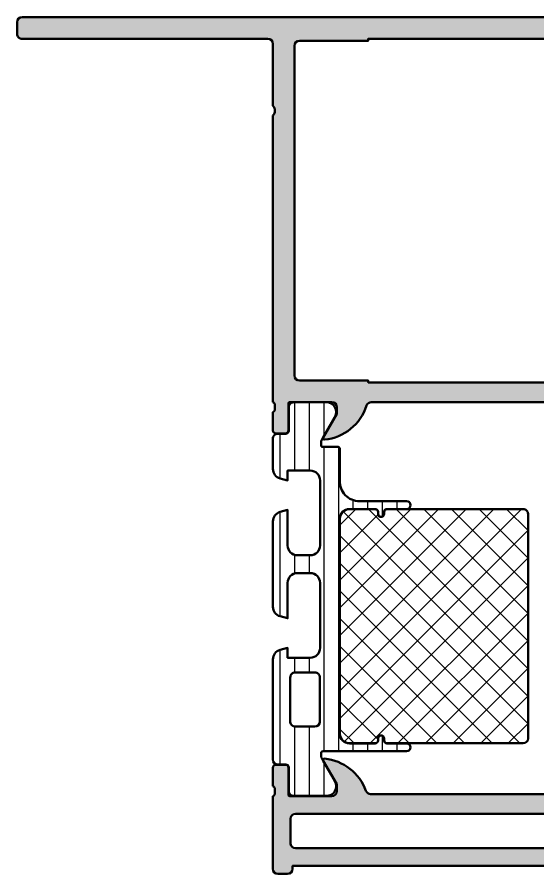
# Model space of a CAD drawing. Extents: x 0 to 100, y 3 to 90.
# Drawn here: x 0 to 52.9, y 3 to 90 of the extents above; entities that cross this region are included whole.
import ezdxf

# ---------------------------------------------------------------- set-up
doc = ezdxf.new("R2010")
doc.units = 0
for name, color, linetype, lineweight in [('0S-Alu contour', 7, 'Continuous', 50), ('0S-Alu hatch', 252, 'Continuous', 25), ('0S-Plastic contour', 254, 'Continuous', 50), ('0S-Plastic hatch', 253, 'Continuous', 25), ('0S-PT contour', 91, 'Continuous', 50), ('0S-PT hatch', 103, 'Continuous', 25)]:
    doc.layers.add(name, color=color, linetype=linetype, lineweight=lineweight)

# ---------------------------------------------------------------- blocks, each defined once
blk = doc.blocks.new('438270__75062CD7_9C49_48A0_A2E4_93EC77CCBF65_')
at = {"layer": '0S-Alu hatch'}
h = blk.add_hatch(color=256, dxfattribs=at)
edge = h.paths.add_edge_path()
edge.add_line((26.00000000000001, 10.90000000000004), (26, 3.499999999999997))
edge.add_arc((26.49999999999999, 3.499999999999997), 0.4999999999999858, 180, 269.9999999999984)
edge.add_line((26.49999999999997, 3.000000000000011), (27.5, 3.000000000000011))
edge.add_arc((27.5, 3.500000000000011), 0.5, 270, 360)
edge.add_line((28, 3.500000000000011), (28.00000000000002, 3.800000000000008))
edge.add_line((28.00000000000002, 3.800000000000008), (92.79999999999998, 3.800000000000008))
edge.add_line((92.79999999999998, 3.800000000000008), (92.79999999999998, 3.499999999999997))
edge.add_arc((93.3, 3.499999999999997), 0.5, 180, 270)
edge.add_line((93.3, 2.999999999999997), (97.3, 2.999999999999997))
edge.add_arc((97.3, 3.499999999999997), 0.5, 270, 360)
edge.add_line((97.80000000000001, 3.499999999999997), (97.80000000000001, 8.50000000000001))
edge.add_ellipse((98.3, 8.50000000000001), major_axis=(-0.5, 0), ratio=1, start_angle=270, end_angle=360, ccw=False)
edge.add_line((98.3, 9.00000000000001), (99.29999999999998, 9.00000000000001))
edge.add_arc((99.29999999999998, 9.499999999999996), 0.4999999999999858, 270, 360)
edge.add_line((99.79999999999998, 9.499999999999996), (99.8, 10.89999999999997))
edge.add_ellipse((99.87883644654303, 11.16752059199309), major_axis=(-0.2788950563274324, 0), ratio=1, start_angle=-1.1645893740997053, end_angle=73.58012358050922, ccw=False)
edge.add_line((99.599999, 11.17318899999148), (99.599999, 11.62678299999147))
edge.add_ellipse((99.87886709564316, 11.63244365946853), major_axis=(-0.2789255417371576, 0), ratio=1, start_angle=-73.57540544464399, end_angle=1.1628700728862214, ccw=False)
edge.add_line((99.79999999999998, 11.89998699999148), (99.79999999999998, 13.77999799999997))
edge.add_arc((99.49999999999999, 13.77999799999997), 0.2999999999999971, 0, 90)
edge.add_line((99.49999999999999, 14.07999799999997), (98.5200256809572, 14.07999799999998))
edge.add_arc((98.5200256809572, 13.77999799999999), 0.2999999999999971, 90, 180)
edge.add_line((98.2200256809572, 13.77999799999999), (98.22002568095719, 11.01999999999998))
edge.add_ellipse((98.1000256809572, 11.01999999999998), major_axis=(-0.1199999999999903, 0), ratio=1, start_angle=90, end_angle=180, ccw=False)
edge.add_line((98.1000256809572, 10.89999999999998), (93.8, 10.9))
edge.add_ellipse((93.8, 11.4), major_axis=(-0.5, 0), ratio=1, start_angle=0, end_angle=90, ccw=False)
edge.add_line((93.3, 11.4), (93.29999999999998, 12.09999999999999))
edge.add_line((93.29999999999998, 12.09999999999999), (94.68149545762235, 14.49282032302757))
edge.add_arc((94.56188021535169, 14.56188021535172), 0.1381197846482912, 329.9999999999988, 455.6225775507896)
edge.add_arc((95.03822324117377, 9.723391138152232), 4.999999999999961, 95.62257755079332, 160.0499003679414)
edge.add_ellipse((89.8682774794047, 11.60000000000003), major_axis=(-0.5000000000000325, 0), ratio=1, start_angle=90, end_angle=160.049900367941, ccw=False)
edge.add_line((89.8682774794047, 11.1), (35.93172252059524, 11.1))
edge.add_ellipse((35.93172252059524, 11.60000000000029), major_axis=(-0.5000000000002843, 0), ratio=1, start_angle=19.950099632058823, end_angle=90, ccw=False)
edge.add_arc((30.76177675882619, 9.723391138152518), 4.999999999999651, 19.95009963205844, 84.37742244920594)
edge.add_arc((31.23811978464829, 14.5618802153517), 0.1381197846482742, 84.3774224492021, 210.0000000000042)
edge.add_line((31.11850454237766, 14.49282032302756), (32.50000000000006, 12.09999999999995))
edge.add_line((32.50000000000006, 12.09999999999995), (32.5, 11.39999999999997))
edge.add_ellipse((32, 11.4), major_axis=(-0.5, 0), ratio=1, start_angle=90, end_angle=180, ccw=False)
edge.add_line((32, 10.9), (27.69997431904279, 10.89999999999997))
edge.add_ellipse((27.69997431904278, 11.02), major_axis=(-0.120000000000033, 0), ratio=1, start_angle=0, end_angle=90.00000000000682, ccw=False)
edge.add_line((27.57997431904275, 11.02), (27.57997431904276, 13.77999799999997))
edge.add_arc((27.27997431904278, 13.779998), 0.2999999999999829, 0, 90)
edge.add_line((27.27997431904278, 14.07999799999998), (26.3, 14.079998))
edge.add_arc((26.3, 13.77999799999996), 0.3000000000000398, 90, 180)
edge.add_line((25.99999999999996, 13.77999799999996), (25.99999999999999, 11.89998699999146))
edge.add_ellipse((25.92113290435682, 11.63244365946854), major_axis=(-0.2789255417371286, 0), ratio=1, start_angle=178.8371299271076, end_angle=253.5754054446453, ccw=False)
edge.add_line((26.20000099999997, 11.62678299999146), (26.20000099999997, 11.17318899999135))
edge.add_ellipse((25.92116355345701, 11.16752059199309), major_axis=(-0.2788950563273502, 0), ratio=1, start_angle=106.4198764194893, end_angle=181.1645893740741, ccw=False)
edge = h.paths.add_edge_path()
edge.add_line((95.49999999999999, 5.600000000000005), (28.30000000000003, 5.599999999999991))
edge.add_ellipse((28.30000000000003, 6.10000000000002), major_axis=(-0.5000000000000285, 0), ratio=1, start_angle=0, end_angle=90, ccw=False)
edge.add_line((27.8, 6.10000000000002), (27.79999999999999, 8.59999999999999))
edge.add_ellipse((28.3, 8.59999999999999), major_axis=(-0.5000000000000107, 0), ratio=1, start_angle=270, end_angle=360, ccw=False)
edge.add_line((28.3, 9.100000000000001), (95.5, 9.100000000000003))
edge.add_ellipse((95.5, 8.600000000000003), major_axis=(-0.5, 0), ratio=1, start_angle=180, end_angle=270, ccw=False)
edge.add_line((96, 8.600000000000003), (95.99999999999999, 6.100000000000005))
edge.add_ellipse((95.49999999999999, 6.100000000000005), major_axis=(-0.5, 0), ratio=1, start_angle=90, end_angle=180, ccw=False)
at = {"layer": '0S-Alu contour', "color": 7}
for points in [[(27.27997431904278, 14.07999799999998), (26.3, 14.079998)], [(31.11850454237766, 14.49282032302756), (32.50000000000006, 12.09999999999995), (32.5, 11.39999999999997)], [(93.3, 11.4), (93.29999999999998, 12.09999999999999), (94.68149545762235, 14.49282032302757)], [(99.49999999999999, 14.07999799999997), (98.5200256809572, 14.07999799999998)], [(25.99999999999996, 13.77999799999996), (25.99999999999999, 11.89998699999146)], [(27.57997431904275, 11.02), (27.57997431904276, 13.77999799999997)], [(98.2200256809572, 13.77999799999999), (98.22002568095719, 11.01999999999998)], [(99.79999999999998, 11.89998699999148), (99.79999999999998, 13.77999799999997)], [(26.20000099999997, 11.62678299999146), (26.20000099999997, 11.17318899999135)], [(99.599999, 11.17318899999148), (99.599999, 11.62678299999147)], [(26.00000000000001, 10.90000000000004), (26, 3.499999999999997)], [(32, 10.9), (27.69997431904279, 10.89999999999997)], [(89.8682774794047, 11.1), (35.93172252059524, 11.1)], [(98.1000256809572, 10.89999999999998), (93.8, 10.9)], [(99.79999999999998, 9.499999999999996), (99.8, 10.89999999999997)], [(28.3, 9.100000000000001), (95.5, 9.100000000000003)], [(98.3, 9.00000000000001), (99.29999999999998, 9.00000000000001)], [(27.8, 6.10000000000002), (27.79999999999999, 8.59999999999999)], [(96, 8.600000000000003), (95.99999999999999, 6.100000000000005)], [(97.80000000000001, 3.499999999999997), (97.80000000000001, 8.50000000000001)], [(95.49999999999999, 5.600000000000005), (28.30000000000003, 5.599999999999991)], [(28, 3.500000000000011), (28.00000000000002, 3.800000000000008), (92.79999999999998, 3.800000000000008), (92.79999999999998, 3.499999999999997)], [(26.49999999999997, 3.000000000000011), (27.5, 3.000000000000011)], [(93.3, 2.999999999999997), (97.3, 2.999999999999997)]]:
    blk.add_lwpolyline(points, dxfattribs=at)
for centre, radius, start, end in [((26.3, 13.77999799999996), 0.3000000000000398, 90, 180), ((27.27997431904278, 13.779998), 0.2999999999999829, 0, 90), ((31.23811978464829, 14.5618802153517), 0.1381197846482742, 84.3774224492021, 210.0000000000042), ((30.76177675882619, 9.723391138152518), 4.999999999999651, 19.95009963205844, 84.37742244920594), ((95.03822324117377, 9.723391138152232), 4.999999999999961, 95.62257755079332, 160.0499003679414), ((94.56188021535169, 14.56188021535172), 0.1381197846482912, 329.9999999999988, 95.62257755078969), ((98.5200256809572, 13.77999799999999), 0.2999999999999971, 90, 180), ((99.49999999999999, 13.77999799999997), 0.2999999999999971, 0, 90), ((99.29999999999998, 9.499999999999996), 0.4999999999999858, 270, 0), ((26.49999999999999, 3.499999999999997), 0.4999999999999858, 180, 269.9999999999984), ((27.5, 3.500000000000011), 0.5, 270, 0), ((93.3, 3.499999999999997), 0.5, 180, 270), ((97.3, 3.499999999999997), 0.5, 270, 0)]:
    blk.add_arc(centre, radius, start, end, dxfattribs=at)
at = {"layer": '0S-Alu contour', "color": 7, "extrusion": (0, 0, -1)}
for centre, radius, start, end in [((-25.92113290435682, 11.63244365946854), 0.2789255417371286, 106.4245945553547, 181.1628700728924), ((-32, 11.4), 0.5, 180, 270), ((-35.93172252059524, 11.60000000000029), 0.5000000000002843, 270, 340.0499003679412), ((-89.8682774794047, 11.60000000000003), 0.5000000000000325, 199.950099632059, 270), ((-93.8, 11.4), 0.5, 270, 0), ((-99.87886709564316, 11.63244365946853), 0.2789255417371576, 358.8371299271138, 73.57540544464406), ((-25.92116355345701, 11.16752059199309), 0.2788950563273502, 178.8354106259259, 253.5801235805107), ((-27.69997431904278, 11.02), 0.120000000000033, 269.9999999999932, 0), ((-98.1000256809572, 11.01999999999998), 0.1199999999999903, 180, 270), ((-99.87883644654303, 11.16752059199309), 0.2788950563274324, 286.4198764194908, 1.164589374099741), ((-28.3, 8.59999999999999), 0.5000000000000107, 0, 90), ((-95.5, 8.600000000000003), 0.5, 90, 180), ((-98.3, 8.50000000000001), 0.5, 0, 90), ((-28.30000000000003, 6.10000000000002), 0.5000000000000285, 270, 0), ((-95.49999999999999, 6.100000000000005), 0.5, 180, 270)]:
    blk.add_arc(centre, radius, start, end, dxfattribs=at)
blk = doc.blocks.new('284257__52469F74_17D6_4556_8D5B_708B76B45BA7___A973A33D_CA3B_42C0_BB28_F29B963E77CC_')
at = {"layer": '0S-Plastic hatch'}
h = blk.add_hatch(dxfattribs=at)
h.set_pattern_fill('ANSI31', color=256, scale=0.4680000000000001, angle=45, style=0)
h.set_pattern_definition([(90, (0, 0), (-1.4859, 0), [])])
edge = h.paths.add_edge_path()
edge.add_arc((27.00107350509548, 44.11995107328183), 1.00111185410448, 180.0403264314624, 254.9402975234631)
edge.add_line((26.74095921340793, 43.15322179386159), (27.49996189895544, 42.95027989933026))
edge.add_line((27.49996189895544, 42.95027989933026), (27.49993901077218, 43.95027989933015))
edge.add_line((27.49993901077218, 43.95027989933015), (29.79984730016577, 43.95027990538174))
edge.add_ellipse((29.79984730016577, 42.95016224791438), major_axis=(-1.000117657467363, 0), ratio=1, start_angle=180.006740135994, end_angle=270, ccw=False)
edge.add_line((30.79996495071302, 42.95027989932018), (30.79996495071313, 36.35027150060491))
edge.add_ellipse((29.79985569989442, 36.35038915102465), major_axis=(-1.000109257738764, 0), ratio=1, start_angle=90, end_angle=179.993259863898, ccw=False)
edge.add_line((29.79985569989442, 35.35027989328589), (28.49995807777627, 35.35027989933745))
edge.add_ellipse((28.50007618974043, 36.35041708073949), major_axis=(-1.0001371883763, 0), ratio=1, start_angle=0.00785883648637764, end_angle=89.9932336111981, ccw=False)
edge.add_line((27.4999390107722, 36.35027989935075), (27.4999390107719, 39.95027989933014))
edge.add_line((27.4999390107719, 39.95027989933014), (26.740959213404, 39.74727696964169))
edge.add_arc((27.00114681860244, 38.78048353022931), 1.001192860736495, 105.0627999276551, 179.9547890310203)
edge.add_line((25.99995426956112, 38.78127355167691), (25.99995426956108, 30.11928624698556))
edge.add_arc((27.00110710594635, 30.11999088750805), 1.001153084358502, 180.0403264315528, 254.9402975235443)
edge.add_line((26.74098210159277, 29.15322179386128), (27.49993901077184, 28.95029213900043))
edge.add_line((27.49993901077184, 28.95029213900043), (27.49993901077218, 32.55028600609648))
edge.add_ellipse((28.50007618974058, 32.55014882472069), major_axis=(-1.000137188376475, 0), ratio=1, start_angle=270.00676638950534, end_angle=359.99214116425566, ccw=False)
edge.add_line((28.49995807776415, 33.5502860061229), (29.79985569989445, 33.55028601217448))
edge.add_ellipse((29.79985569989445, 32.55017675443563), major_axis=(-1.000109257738849, 0), ratio=1, start_angle=180.006740136751, end_angle=270, ccw=False)
edge.add_line((30.79996495071324, 32.55029440486651), (30.79996189895249, 25.94999263344486))
edge.add_ellipse((29.79984730050155, 25.95011028447304), major_axis=(-1.000114605371024, 0), ratio=1, start_angle=90.00000000000239, end_angle=179.9932598650876, ccw=False)
edge.add_line((29.7998473005016, 24.94999567910201), (27.49993901077201, 24.94999568515349))
edge.add_line((27.49993901077201, 24.94999568515349), (27.49996189895526, 25.94999568515349))
edge.add_line((27.49996189895526, 25.94999568515349), (26.74098210159453, 25.74699275546706))
edge.add_arc((27.00116168273918, 24.78022913144559), 1.001161984483894, 105.0627999272324, 179.9547890302626)
edge.add_line((26.00000000994087, 24.78101912854259), (26.00000005859552, 14.60999701047972))
edge.add_arc((26.50000005859562, 14.60999701287155), 0.5000000000000995, 180, 269.9999991009865)
edge.add_line((26.50000005075025, 14.10999701287146), (27.32033267796332, 14.10999699999984))
edge.add_ellipse((27.32033267325612, 13.80999699999978), major_axis=(-0.3000000000000683, 0), ratio=1, start_angle=179.9920113084649, end_angle=269.99999910099035, ccw=False)
edge.add_line((27.62033267034012, 13.80995517130885), (27.6199980488032, 11.41006569197027))
edge.add_arc((28.11999402138869, 11.40999597743854), 0.4999959774456502, 179.9920112387994, 270.0000000000017)
edge.add_line((28.11999402138871, 10.90999999999288), (31.43515934783035, 10.90999999999985))
edge.add_arc((31.44703679090991, 11.90992946068476), 0.9999999999998619, 269.3194566383718, 389.9999965993422)
edge.add_line((32.31306222437056, 12.40992940928377), (30.96698728326821, 14.74139991764098))
edge.add_ellipse((31.39999999999856, 14.9913998919405), major_axis=(-0.499999999999952, 0), ratio=1, start_angle=0, end_angle=29.999996599342126, ccw=False)
edge.add_line((30.8999999999986, 14.9913998919405), (30.89999999999857, 15.25000001286872))
edge.add_ellipse((31.09999999999857, 15.25000001286875), major_axis=(-0.2000000000000028, 0), ratio=1, start_angle=270, end_angle=360, ccw=False)
edge.add_line((31.09999999999857, 15.45000001286875), (39.59995772363198, 15.45000001286886))
edge.add_arc((39.59995772363199, 15.84999390935324), 0.399993896484375, 269.999999999999, 449.999999999999)
edge.add_line((39.599957723632, 16.24998780583761), (37.59995467187443, 16.24998780583761))
edge.add_ellipse((37.59995467187443, 16.54998780583774), major_axis=(-0.300000000000125, 0), ratio=1, start_angle=0, end_angle=90, ccw=False)
edge.add_line((37.29995467187431, 16.54998780583774), (37.29995467187431, 16.74998780584026))
edge.add_arc((36.99995924951096, 16.74998780584016), 0.2999954223633381, 0, 180)
edge.add_line((36.69996382714763, 16.74998780584006), (36.69996382714774, 16.54998780583791))
edge.add_ellipse((36.39996382714756, 16.54998780583774), major_axis=(-0.3000000000001819, 0), ratio=1, start_angle=89.99999999999869, end_angle=180, ccw=False)
edge.add_line((36.39996382714755, 16.24998780583756), (33.80000004366702, 16.24998780583761))
edge.add_ellipse((33.80000004366704, 17.24998780583773), major_axis=(-1.000000000000113, 0), ratio=1, start_angle=0, end_angle=89.9999999999988, ccw=False)
edge.add_line((32.80000004366693, 17.24998780583773), (32.80000004366855, 39.05000001286883))
edge.add_ellipse((33.80000004366868, 39.05000001286874), major_axis=(-1.000000000000127, 0), ratio=1, start_angle=269.99999999997965, end_angle=360, ccw=False)
edge.add_line((33.80000004366903, 40.05000001286886), (36.39996382714767, 40.05000001286797))
edge.add_ellipse((36.39996382714757, 39.7500000128679), major_axis=(-0.3000000000000682, 0), ratio=1, start_angle=180, end_angle=269.99999999997965, ccw=False)
edge.add_line((36.69996382714764, 39.7500000128679), (36.69996382714774, 39.55000001286523))
edge.add_arc((36.99995924951102, 39.55000001286521), 0.2999954223632812, 180, 360)
edge.add_line((37.29995467187431, 39.55000001286519), (37.29995467187442, 39.7500000128682))
edge.add_ellipse((37.59995467187438, 39.75000001286803), major_axis=(-0.2999999999999616, 0), ratio=1, start_angle=270.000000000019, end_angle=360, ccw=False)
edge.add_line((37.59995467187428, 40.05000001286799), (39.59995772363207, 40.0500000128686))
edge.add_arc((39.59995772363206, 40.44999390935298), 0.3999938964843821, 270.0000000000021, 450.000000000002)
edge.add_line((39.59995772363205, 40.84998780583736), (34.79836185536497, 40.84998780583783))
edge.add_ellipse((34.79836185536518, 42.84998780583785), major_axis=(-2.000000000000007, 0), ratio=1, start_angle=-2.292015221026304, end_angle=89.99999999999409, ccw=False)
edge.add_line((32.79996189895403, 42.92997289329748), (32.79996189895425, 46.19999996007886))
edge.add_arc((32.64996189895426, 46.19999996007886), 0.1499999999999915, 0, 90.00000000000543)
edge.add_line((32.64996189895425, 46.34999996007886), (31.10000349767073, 46.3499999600787))
edge.add_ellipse((31.10000349767073, 46.54999996007852), major_axis=(-0.1999999999998181, 0), ratio=1, start_angle=0.0007749490388277991, end_angle=90, ccw=False)
edge.add_line((30.9000034976892, 46.54999725499607), (30.90000000004433, 46.80859334539088))
edge.add_ellipse((31.39999999999857, 46.80860010805912), major_axis=(-0.4999999999999748, 0), ratio=1, start_angle=-29.99999659934349, end_angle=0.0007749448059826136, ccw=False)
edge.add_line((30.96698728326821, 47.05860008235865), (32.31306222437067, 49.39007059071585))
edge.add_arc((31.44703679091001, 49.89007053931491), 0.9999999999998969, 330.0000034006552, 450.6805433616714)
edge.add_line((31.4351593478297, 50.88999999999984), (28.11999402138858, 50.89000000000682))
edge.add_arc((28.11999402138858, 50.39000402256105), 0.4999959774457708, 90, 180.0079886915352)
edge.add_line((27.61999804880288, 50.38993430863703), (27.62033267033992, 47.99004482925325))
edge.add_ellipse((27.32033267325605, 47.9900029999998), major_axis=(-0.300000000000017, 0), ratio=1, start_angle=90, end_angle=180.0079887989301, ccw=False)
edge.add_line((27.32033267325605, 47.69000299999978), (26.49999999999854, 47.69000299999978))
edge.add_arc((26.49999999999851, 47.18996489895527), 0.5000381010445097, 89.99999999999675, 180)
edge.add_line((25.999961898954, 47.18996489895527), (25.99996189895402, 44.11924646178024))
edge = h.paths.add_edge_path()
edge.add_line((30.76817536364766, 22.95472401122455), (30.76817536364766, 18.45472401122462))
edge.add_ellipse((30.26817536364766, 18.45472401122462), major_axis=(-0.5, 0), ratio=1, start_angle=90, end_angle=180, ccw=False)
edge.add_line((30.26817536364766, 17.95472401122462), (28.26817852597489, 17.95472401122462))
edge.add_ellipse((28.26817852597489, 18.45472401122459), major_axis=(-0.4999999999999716, 0), ratio=1, start_angle=4.784180629258117e-05, end_angle=90, ccw=False)
edge.add_line((27.76817852597509, 18.45472359372607), (27.76817476833601, 22.95472359370904))
edge.add_ellipse((28.26817476833584, 22.9547240112245), major_axis=(-0.5000000000000038, 0), ratio=1, start_angle=-90, end_angle=4.784180629258117e-05, ccw=False)
edge.add_line((28.26817476833584, 23.4547240112245), (30.26817536364766, 23.45472401122451))
edge.add_ellipse((30.26817536364772, 22.95472401122457), major_axis=(-0.4999999999999432, 0), ratio=1, start_angle=180, end_angle=270.0000000000065, ccw=False)
at = {"layer": '0S-Alu contour', "color": 7}
for points in [[(27.76817852597509, 18.45472359372607), (27.76817476833601, 22.95472359370904)], [(28.26817476833584, 23.4547240112245), (30.26817536364766, 23.45472401122451)], [(30.76817536364766, 22.95472401122455), (30.76817536364766, 18.45472401122462)], [(30.26817536364766, 17.95472401122462), (28.26817852597489, 17.95472401122462)]]:
    blk.add_lwpolyline(points, dxfattribs=at)
at = {"layer": '0S-Alu contour', "color": 7, "extrusion": (0, 0, -1)}
for centre, radius, start, end in [((-28.26817476833584, 22.9547240112245), 0.5000000000000038, 359.9999521581937, 90), ((-30.26817536364772, 22.95472401122457), 0.4999999999999432, 89.99999999999349, 180), ((-28.26817852597489, 18.45472401122459), 0.4999999999999716, 270, 359.9999521581937), ((-30.26817536364766, 18.45472401122462), 0.5, 180, 270)]:
    blk.add_arc(centre, radius, start, end, dxfattribs=at)
at = {"layer": '0S-Plastic contour', "color": 7}
for points in [[(31.4351593478297, 50.88999999999984), (28.11999402138858, 50.89000000000682)], [(27.61999804880288, 50.38993430863703), (27.62033267033992, 47.99004482925325)], [(30.96698728326821, 47.05860008235865), (32.31306222437067, 49.39007059071585)], [(25.999961898954, 47.18996489895527), (25.99996189895402, 44.11924646178024)], [(27.32033267325605, 47.69000299999978), (26.49999999999854, 47.69000299999978)], [(30.9000034976892, 46.54999725499607), (30.90000000004433, 46.80859334539088)], [(32.64996189895425, 46.34999996007886), (31.10000349767073, 46.3499999600787)], [(32.79996189895403, 42.92997289329748), (32.79996189895425, 46.19999996007886)], [(26.74095921340793, 43.15322179386159), (27.49996189895544, 42.95027989933026), (27.49993901077218, 43.95027989933015), (29.79984730016577, 43.95027990538174)], [(30.79996495071302, 42.95027989932018), (30.79996495071313, 36.35027150060491)], [(33.80000004366903, 40.05000001286886), (36.39996382714767, 40.05000001286797)], [(39.59995772363205, 40.84998780583736), (34.79836185536497, 40.84998780583783)], [(37.59995467187428, 40.05000001286799), (39.59995772363207, 40.0500000128686)], [(27.4999390107722, 36.35027989935075), (27.4999390107719, 39.95027989933014), (26.740959213404, 39.74727696964169)], [(36.69996382714764, 39.7500000128679), (36.69996382714774, 39.55000001286523)], [(37.29995467187431, 39.55000001286519), (37.29995467187442, 39.7500000128682)], [(25.99995426956112, 38.78127355167691), (25.99995426956108, 30.11928624698556)], [(32.80000004366693, 17.24998780583773), (32.80000004366855, 39.05000001286883)], [(29.79985569989442, 35.35027989328589), (28.49995807777627, 35.35027989933745)], [(28.49995807776415, 33.5502860061229), (29.79985569989445, 33.55028601217448)], [(26.74098210159277, 29.15322179386128), (27.49993901077184, 28.95029213900043), (27.49993901077218, 32.55028600609648)], [(30.79996495071324, 32.55029440486651), (30.79996189895249, 25.94999263344486)], [(29.7998473005016, 24.94999567910201), (27.49993901077201, 24.94999568515349), (27.49996189895526, 25.94999568515349), (26.74098210159453, 25.74699275546706)], [(26.00000000994087, 24.78101912854259), (26.00000005859552, 14.60999701047972)], [(36.69996382714763, 16.74998780584006), (36.69996382714774, 16.54998780583791)], [(37.29995467187431, 16.54998780583774), (37.29995467187431, 16.74998780584026)], [(36.39996382714755, 16.24998780583756), (33.80000004366702, 16.24998780583761)], [(39.599957723632, 16.24998780583761), (37.59995467187443, 16.24998780583761)], [(30.8999999999986, 14.9913998919405), (30.89999999999857, 15.25000001286872)], [(31.09999999999857, 15.45000001286875), (39.59995772363198, 15.45000001286886)], [(26.50000005075025, 14.10999701287146), (27.32033267796332, 14.10999699999984)], [(32.31306222437056, 12.40992940928377), (30.96698728326821, 14.74139991764098)], [(27.62033267034012, 13.80995517130885), (27.6199980488032, 11.41006569197027)], [(28.11999402138871, 10.90999999999288), (31.43515934783035, 10.90999999999985)]]:
    blk.add_lwpolyline(points, dxfattribs=at)
for centre, radius, start, end in [((28.11999402138858, 50.39000402256105), 0.4999959774457708, 90, 180.0079886915352), ((31.44703679091001, 49.89007053931491), 0.9999999999998969, 330.0000034006552, 90.6805433616714), ((26.49999999999851, 47.18996489895527), 0.5000381010445097, 89.99999999999675, 180), ((32.64996189895426, 46.19999996007886), 0.1499999999999915, 0, 90.00000000000543), ((27.00107350509548, 44.11995107328183), 1.00111185410448, 180.0403264314624, 254.9402975234631), ((39.59995772363206, 40.44999390935298), 0.3999938964843821, 270.0000000000021, 90.00000000000205), ((27.00114681860244, 38.78048353022931), 1.001192860736495, 105.0627999276551, 179.9547890310203), ((36.99995924951102, 39.55000001286521), 0.2999954223632812, 180, 0), ((27.00110710594635, 30.11999088750805), 1.001153084358502, 180.0403264315528, 254.9402975235443), ((27.00116168273918, 24.78022913144559), 1.001161984483894, 105.0627999272324, 179.9547890302626), ((36.99995924951096, 16.74998780584016), 0.2999954223633381, 0, 180), ((39.59995772363199, 15.84999390935324), 0.399993896484375, 269.999999999999, 89.99999999999898), ((26.50000005859562, 14.60999701287155), 0.5000000000000995, 180, 269.9999991009865), ((31.44703679090991, 11.90992946068476), 0.9999999999998619, 269.3194566383718, 29.99999659934222), ((28.11999402138869, 11.40999597743854), 0.4999959774456502, 179.9920112387994, 270.0000000000017)]:
    blk.add_arc(centre, radius, start, end, dxfattribs=at)
at = {"layer": '0S-Plastic contour', "color": 7, "extrusion": (0, 0, -1)}
for centre, radius, start, end in [((-27.32033267325605, 47.9900029999998), 0.300000000000017, 179.9920112010699, 270), ((-31.39999999999857, 46.80860010805912), 0.4999999999999748, 359.999225055194, 29.99999659934347), ((-31.10000349767073, 46.54999996007852), 0.1999999999998181, 270, 359.9992250509612), ((-29.79984730016577, 42.95016224791438), 1.000117657467363, 90, 179.993259864006), ((-34.79836185536518, 42.84998780583785), 2.000000000000007, 270.0000000000059, 2.292015221026364), ((-33.80000004366868, 39.05000001286874), 1.000000000000127, 0, 90.00000000002036), ((-36.39996382714757, 39.7500000128679), 0.3000000000000682, 90.00000000002036, 180), ((-37.59995467187438, 39.75000001286803), 0.2999999999999616, 0, 89.99999999998101), ((-28.50007618974043, 36.35041708073949), 1.0001371883763, 270.0067663888019, 359.9921411635136), ((-29.79985569989442, 36.35038915102465), 1.000109257738764, 180.0067401361021, 270), ((-28.50007618974058, 32.55014882472069), 1.000137188376475, 0.0078588357443406, 89.99323361049464), ((-29.79985569989445, 32.55017675443563), 1.000109257738849, 90, 179.993259863249), ((-29.79984730050155, 25.95011028447304), 1.000114605371024, 180.0067401349124, 269.9999999999976), ((-33.80000004366704, 17.24998780583773), 1.000000000000113, 270.0000000000012, 0), ((-36.39996382714756, 16.54998780583774), 0.3000000000001819, 180, 270.0000000000013), ((-37.59995467187443, 16.54998780583774), 0.300000000000125, 270, 0), ((-31.09999999999857, 15.25000001286875), 0.2000000000000028, 0, 90), ((-31.39999999999856, 14.9913998919405), 0.499999999999952, 330.0000034006579, 0), ((-27.32033267325612, 13.80999699999978), 0.3000000000000683, 90.00000089900966, 180.0079886915352)]:
    blk.add_arc(centre, radius, start, end, dxfattribs=at)
blk = doc.blocks.new('438250__EF17B81E_359C_4299_8828_977444455CBC_')
at = {"layer": '0S-Alu hatch'}
h = blk.add_hatch(color=256, dxfattribs=at)
edge = h.paths.add_edge_path()
edge.add_ellipse((25.49999999999999, 87.29999999999899), major_axis=(-0.5, 0), ratio=1, start_angle=180, end_angle=270, ccw=False)
edge.add_line((25.99999999999999, 87.29999999999899), (25.99999999999999, 80.99999999999898))
edge.add_ellipse((25.47499999999999, 80.49999999999898), major_axis=(-0.7249999999999939, 0), ratio=1, start_angle=136.397181027296, end_angle=223.6028189727041, ccw=False)
edge.add_line((25.99999999999999, 79.99999999999898), (25.99999999999997, 50.90000000000185))
edge.add_ellipse((25.92116355345634, 50.63247940800675), major_axis=(-0.2788950563295096, 0), ratio=1, start_angle=178.835410626014, end_angle=253.5801235805072, ccw=False)
edge.add_line((26.20000100000147, 50.62681100000887), (26.20000100000146, 50.17321700000849))
edge.add_ellipse((25.9211329043583, 50.16755634053129), major_axis=(-0.2789255417371463, 0), ratio=1, start_angle=106.42459455535669, end_angle=181.1628700729157, ccw=False)
edge.add_line((26.00000000000148, 49.90001300000836), (26.00000000000147, 48.02000199999985))
edge.add_arc((26.30000000000148, 48.02000199999985), 0.3000000000000114, 180, 270)
edge.add_line((26.30000000000148, 47.72000199999984), (27.27997431904426, 47.72000199999983))
edge.add_arc((27.27997431904427, 48.02000199999984), 0.2999999999999971, 269.9999999999973, 360)
edge.add_line((27.57997431904427, 48.02000199999984), (27.57997431904427, 50.77999999999985))
edge.add_ellipse((27.69997431904339, 50.77999999999985), major_axis=(-0.1199999999991234, 0), ratio=1, start_angle=270, end_angle=360, ccw=False)
edge.add_line((27.69997431904339, 50.89999999999897), (31.99999999999999, 50.89999999999898))
edge.add_ellipse((31.99999999999999, 50.39999999999898), major_axis=(-0.5, 0), ratio=1, start_angle=180, end_angle=270, ccw=False)
edge.add_line((32.49999999999999, 50.39999999999898), (32.49999999999999, 49.69999999999897))
edge.add_line((32.49999999999999, 49.69999999999897), (31.11850454237761, 47.30717967697143))
edge.add_arc((31.23811978464825, 47.23811978464727), 0.1381197846482825, 149.9999999999933, 275.6225775508077)
edge.add_arc((30.76177675882615, 52.07660886184739), 5.000000000000589, 275.6225775507933, 342.2515836439272)
edge.add_ellipse((35.99999999999976, 50.39999999999937), major_axis=(-0.499999999999298, 0), ratio=1, start_angle=269.9999999999992, end_angle=342.25158364392706, ccw=False)
edge.add_line((35.99999999999977, 50.89999999999867), (89.80000000000135, 50.89999999999896))
edge.add_ellipse((89.80000000000135, 50.4000000000004), major_axis=(-0.4999999999985647, 0), ratio=1, start_angle=197.7484163560702, end_angle=270, ccw=False)
edge.add_arc((95.03822324117368, 52.07660886184772), 4.99999999999989, 197.7484163560698, 264.3774224492076)
edge.add_arc((94.56188021535166, 47.23811978464831), 0.1381197846483011, 264.3774224492107, 389.9999999999931)
edge.add_line((94.68149545762235, 47.30717967697244), (93.29999999999998, 49.70000000000001))
edge.add_line((93.29999999999998, 49.70000000000001), (93.29999999999998, 50.4))
edge.add_ellipse((93.79999999999998, 50.4), major_axis=(-0.5, 0), ratio=1, start_angle=270, end_angle=360, ccw=False)
edge.add_line((93.79999999999998, 50.9), (98.10002568095717, 50.89999999999998))
edge.add_ellipse((98.10002568095717, 50.77999999999997), major_axis=(-0.1200000000000045, 0), ratio=1, start_angle=180, end_angle=270, ccw=False)
edge.add_line((98.22002568095719, 50.77999999999997), (98.22002568095724, 48.02000199999998))
edge.add_arc((98.52002568095723, 48.02000199999998), 0.2999999999999971, 180, 270.0000000000027)
edge.add_line((98.52002568095725, 47.72000199999999), (99.50000000000001, 47.72000199999999))
edge.add_arc((99.50000000000001, 48.02000199999999), 0.2999999999999971, 270, 360)
edge.add_line((99.80000000000003, 48.02000199999999), (99.8, 49.90001300000852))
edge.add_ellipse((99.87886709564316, 50.16755634053145), major_axis=(-0.2789255417371423, 0), ratio=1, start_angle=-1.1628700729144725, end_angle=73.57540544464621, ccw=False)
edge.add_line((99.599999, 50.17321700000865), (99.599999, 50.62681100000851))
edge.add_ellipse((99.87883644654303, 50.63247940800691), major_axis=(-0.278895056327424, 0), ratio=1, start_angle=-73.58012358050871, end_angle=1.164589374101297, ccw=False)
edge.add_line((99.79999999999998, 50.90000000000002), (99.8, 74.49999999999898))
edge.add_arc((98.8, 74.49999999999898), 1, 0, 90)
edge.add_line((98.8, 75.49999999999898), (98.3, 75.49999999999898))
edge.add_line((98.3, 75.49999999999898), (98.3, 72.99999999999898))
edge.add_ellipse((97.3, 72.99999999999898), major_axis=(-1, 0), ratio=1, start_angle=90, end_angle=180, ccw=False)
edge.add_line((97.3, 71.99999999999898), (95.99999999999999, 71.99999999999898))
edge.add_ellipse((95.99999999999999, 72.99999999999898), major_axis=(-1, 0), ratio=1, start_angle=0, end_angle=90, ccw=False)
edge.add_line((94.99999999999999, 72.99999999999898), (94.99999999999999, 79.99999999999898))
edge.add_ellipse((95.525, 80.49999999999898), major_axis=(-0.7250000000000041, 0), ratio=1, start_angle=-43.602818972704085, end_angle=43.60281897270329, ccw=False)
edge.add_line((95, 80.99999999999898), (94.99999999999999, 86.99999999999898))
edge.add_ellipse((95.99999999999999, 86.99999999999898), major_axis=(-1, 0), ratio=1, start_angle=270, end_angle=360, ccw=False)
edge.add_line((95.99999999999999, 87.99999999999898), (97.3, 87.99999999999898))
edge.add_ellipse((97.3, 86.99999999999898), major_axis=(-1, 0), ratio=1, start_angle=180, end_angle=270, ccw=False)
edge.add_line((98.3, 86.99999999999898), (98.3, 85.49999999999898))
edge.add_line((98.3, 85.49999999999898), (98.9, 85.49999999999898))
edge.add_line((98.9, 85.49999999999898), (100, 86.59999999999897))
edge.add_line((100, 86.59999999999897), (100, 89.99999999999898))
edge.add_line((100, 89.99999999999898), (0.5000000000000142, 89.99999999999896))
edge.add_arc((0.5000000000000285, 89.49999999999893), 0.5000000000000285, 90.0000000000016, 180)
edge.add_line((0, 89.49999999999893), (-1.42e-14, 88.29999999999897))
edge.add_arc((0.4999999999999574, 88.29999999999897), 0.4999999999999716, 180, 270.0000000000033)
edge.add_line((0.4999999999999857, 87.79999999999899), (25.49999999999999, 87.79999999999899))
edge = h.paths.add_edge_path()
edge.add_ellipse((28.7, 87.09999999999901), major_axis=(-0.5, 0), ratio=1, start_angle=270, end_angle=360, ccw=False)
edge.add_line((28.7, 87.59999999999901), (35.7, 87.599999999999))
edge.add_line((35.7, 87.599999999999), (35.7, 87.79999999999899))
edge.add_line((35.7, 87.79999999999899), (85.8, 87.79999999999899))
edge.add_line((85.8, 87.79999999999899), (85.8, 87.599999999999))
edge.add_line((85.8, 87.599999999999), (92.79999999999998, 87.599999999999))
edge.add_ellipse((92.79999999999998, 87.09999999999899), major_axis=(-0.5, 0), ratio=1, start_angle=180, end_angle=270, ccw=False)
edge.add_line((93.3, 87.09999999999899), (93.29999999999998, 71.69999999999898))
edge.add_arc((94.79999999999998, 71.69999999999898), 1.5, 180, 270)
edge.add_line((94.79999999999998, 70.19999999999898), (97.3, 70.19999999999897))
edge.add_ellipse((97.29999999999998, 69.69999999999897), major_axis=(-0.5, 0), ratio=1, start_angle=180, end_angle=269.9999999999984, ccw=False)
edge.add_line((97.79999999999998, 69.69999999999897), (97.79999999999998, 53.59999999999899))
edge.add_ellipse((97.29999999999998, 53.59999999999899), major_axis=(-0.5, 0), ratio=1, start_angle=90, end_angle=180, ccw=False)
edge.add_line((97.29999999999998, 53.09999999999899), (90.29999999999998, 53.09999999999899))
edge.add_line((90.29999999999998, 53.09999999999899), (90.29999999999998, 52.89999999999896))
edge.add_line((90.29999999999998, 52.89999999999896), (35.7, 52.89999999999898))
edge.add_line((35.7, 52.89999999999898), (35.7, 53.09999999999898))
edge.add_line((35.7, 53.09999999999898), (28.69999999999999, 53.09999999999899))
edge.add_ellipse((28.69999999999999, 53.59999999999899), major_axis=(-0.5, 0), ratio=1, start_angle=0, end_angle=90, ccw=False)
edge.add_line((28.19999999999999, 53.59999999999899), (28.2, 87.09999999999901))
at = {"layer": '0S-Alu contour', "color": 7}
for points in [[(98.3, 86.99999999999898), (98.3, 85.49999999999898), (98.9, 85.49999999999898), (100, 86.59999999999897), (100, 89.99999999999898), (0.5000000000000142, 89.99999999999896)], [(0, 89.49999999999893), (-1.42e-14, 88.29999999999897)], [(95.99999999999999, 87.99999999999898), (97.3, 87.99999999999898)], [(0.4999999999999857, 87.79999999999899), (25.49999999999999, 87.79999999999899)], [(25.99999999999999, 87.29999999999899), (25.99999999999999, 80.99999999999898)], [(28.19999999999999, 53.59999999999899), (28.2, 87.09999999999901)], [(28.7, 87.59999999999901), (35.7, 87.599999999999), (35.7, 87.79999999999899), (85.8, 87.79999999999899), (85.8, 87.599999999999), (92.79999999999998, 87.599999999999)], [(93.3, 87.09999999999899), (93.29999999999998, 71.69999999999898)], [(95, 80.99999999999898), (94.99999999999999, 86.99999999999898)], [(25.99999999999999, 79.99999999999898), (25.99999999999997, 50.90000000000185)], [(94.99999999999999, 72.99999999999898), (94.99999999999999, 79.99999999999898)], [(98.8, 75.49999999999898), (98.3, 75.49999999999898), (98.3, 72.99999999999898)], [(99.79999999999998, 50.90000000000002), (99.8, 74.49999999999898)], [(97.3, 71.99999999999898), (95.99999999999999, 71.99999999999898)], [(94.79999999999998, 70.19999999999898), (97.3, 70.19999999999897)], [(97.79999999999998, 69.69999999999897), (97.79999999999998, 53.59999999999899)], [(97.29999999999998, 53.09999999999899), (90.29999999999998, 53.09999999999899), (90.29999999999998, 52.89999999999896), (35.7, 52.89999999999898), (35.7, 53.09999999999898), (28.69999999999999, 53.09999999999899)], [(26.20000100000147, 50.62681100000887), (26.20000100000146, 50.17321700000849)], [(27.57997431904427, 48.02000199999984), (27.57997431904427, 50.77999999999985)], [(27.69997431904339, 50.89999999999897), (31.99999999999999, 50.89999999999898)], [(35.99999999999977, 50.89999999999867), (89.80000000000135, 50.89999999999896)], [(93.79999999999998, 50.9), (98.10002568095717, 50.89999999999998)], [(98.22002568095719, 50.77999999999997), (98.22002568095724, 48.02000199999998)], [(99.599999, 50.17321700000865), (99.599999, 50.62681100000851)], [(26.00000000000148, 49.90001300000836), (26.00000000000147, 48.02000199999985)], [(32.49999999999999, 50.39999999999898), (32.49999999999999, 49.69999999999897), (31.11850454237761, 47.30717967697143)], [(94.68149545762235, 47.30717967697244), (93.29999999999998, 49.70000000000001), (93.29999999999998, 50.4)], [(99.80000000000003, 48.02000199999999), (99.8, 49.90001300000852)], [(26.30000000000148, 47.72000199999984), (27.27997431904426, 47.72000199999983)], [(98.52002568095725, 47.72000199999999), (99.50000000000001, 47.72000199999999)]]:
    blk.add_lwpolyline(points, dxfattribs=at)
for centre, radius, start, end in [((0.5000000000000285, 89.49999999999893), 0.5000000000000285, 90.0000000000016, 180), ((0.4999999999999574, 88.29999999999897), 0.4999999999999716, 180, 270.0000000000033), ((98.8, 74.49999999999898), 1, 0, 90), ((94.79999999999998, 71.69999999999898), 1.5, 180, 270), ((30.76177675882615, 52.07660886184739), 5.000000000000589, 275.6225775507933, 342.2515836439272), ((95.03822324117368, 52.07660886184772), 4.99999999999989, 197.7484163560698, 264.3774224492076), ((26.30000000000148, 48.02000199999985), 0.3000000000000114, 180, 270), ((27.27997431904427, 48.02000199999984), 0.2999999999999971, 269.9999999999973, 0), ((98.52002568095723, 48.02000199999998), 0.2999999999999971, 180, 270.0000000000027), ((99.50000000000001, 48.02000199999999), 0.2999999999999971, 270, 0), ((31.23811978464825, 47.23811978464727), 0.1381197846482825, 149.9999999999933, 275.6225775508077), ((94.56188021535166, 47.23811978464831), 0.1381197846483011, 264.3774224492107, 29.99999999999313)]:
    blk.add_arc(centre, radius, start, end, dxfattribs=at)
at = {"layer": '0S-Alu contour', "color": 7, "extrusion": (0, 0, -1)}
for centre, radius, start, end in [((-95.99999999999999, 86.99999999999898), 1, 0, 90), ((-97.3, 86.99999999999898), 1, 90, 180), ((-25.49999999999999, 87.29999999999899), 0.5, 90, 180), ((-28.7, 87.09999999999901), 0.5, 0, 90), ((-92.79999999999998, 87.09999999999899), 0.5, 90, 180), ((-25.47499999999999, 80.49999999999898), 0.7249999999999939, 136.3971810272959, 223.6028189727041), ((-95.525, 80.49999999999898), 0.7250000000000041, 316.3971810272967, 43.6028189727041), ((-95.99999999999999, 72.99999999999898), 1, 270, 0), ((-97.3, 72.99999999999898), 1, 180, 270), ((-97.29999999999998, 69.69999999999897), 0.5, 90.0000000000016, 180), ((-28.69999999999999, 53.59999999999899), 0.5, 270, 0), ((-97.29999999999998, 53.59999999999899), 0.5, 180, 270), ((-25.92116355345634, 50.63247940800675), 0.2788950563295096, 106.4198764194928, 181.1645893739861), ((-27.69997431904339, 50.77999999999985), 0.1199999999991235, 0, 90), ((-31.99999999999999, 50.39999999999898), 0.5, 90, 180), ((-35.99999999999976, 50.39999999999937), 0.499999999999298, 17.74841635607296, 90.00000000000081), ((-89.80000000000135, 50.4000000000004), 0.4999999999985647, 90, 162.2515836439298), ((-93.79999999999998, 50.4), 0.5, 0, 90), ((-98.10002568095717, 50.77999999999997), 0.1200000000000045, 90, 180), ((-99.87883644654303, 50.63247940800691), 0.278895056327424, 358.8354106258987, 73.58012358050884), ((-25.9211329043583, 50.16755634053129), 0.2789255417371463, 178.8371299270843, 253.5754054446433), ((-99.87886709564316, 50.16755634053145), 0.2789255417371423, 286.4245945553538, 1.162870072914434)]:
    blk.add_arc(centre, radius, start, end, dxfattribs=at)
blk = doc.blocks.new('439240__CF7784A7_2744_4187_92C0_CF18F964D996_')
at = {"layer": '0S-PT hatch'}
h = blk.add_hatch(dxfattribs=at)
h.set_pattern_fill('ANSI37', color=256, scale=0.625, angle=90, style=0)
h.set_pattern_definition([(135, (0, 0), (-1.403165018917055, -1.403165018917055), []), (225, (0, 0), (1.403165018917055, -1.403165018917055), [])])
edge = h.paths.add_edge_path()
edge.add_line((51.94054803974645, 39.55000068620874), (51.94052896738925, 16.75001070101917))
edge.add_ellipse((51.45050564888816, 16.75001111092639), major_axis=(-0.490023318501252, 0), ratio=1, start_angle=90.0000000000008, end_angle=179.9999520744677, ccw=False)
edge.add_line((51.45050564888817, 16.25998779242513), (37.59995462820617, 16.25998779296884))
edge.add_ellipse((37.59995462820597, 16.5499877929691), major_axis=(-0.290000000000262, 0), ratio=1, start_angle=0, end_angle=90.00000000003928, ccw=False)
edge.add_line((37.30995462820571, 16.5499877929691), (37.30995462820571, 16.74998779296883))
edge.add_arc((36.99995920584243, 16.74998779296883), 0.3099954223632793, 0, 180)
edge.add_line((36.68996378347915, 16.74998779296883), (36.68996378347915, 16.54998779296886))
edge.add_ellipse((36.39996378347914, 16.54998779296886), major_axis=(-0.2900000000000133, 0), ratio=1, start_angle=90.00000000001131, end_angle=180, ccw=False)
edge.add_line((36.3999637834792, 16.25998779296885), (33.79996185528547, 16.25998779296884))
edge.add_ellipse((33.79996185528549, 17.24998779296883), major_axis=(-0.9899999999999948, 0), ratio=1, start_angle=-5.012603890008904e-05, end_angle=89.9999999999992, ccw=False)
edge.add_line((32.80996185528587, 17.2499886590846), (32.80998092764317, 39.05000086612916))
edge.add_ellipse((33.79998092764278, 39.04999999999965), major_axis=(-0.98999999999999, 0), ratio=1, start_angle=270.0000000637914, end_angle=359.9999498739611, ccw=False)
edge.add_line((33.79998092654054, 40.03999999999964), (36.40002452916526, 40.0400000028945))
edge.add_ellipse((36.4000245291597, 39.75004167572108), major_axis=(-0.2899583271734229, 0), ratio=1, start_angle=180, end_angle=269.99999999890065, ccw=False)
edge.add_line((36.68998285633313, 39.75004167572108), (36.68998285583646, 39.55002441408701))
edge.add_arc((36.99997827819974, 39.5500244140746), 0.3099954223632793, 180, 360)
edge.add_line((37.30997370056301, 39.5500244140746), (37.30997370056302, 39.75002441406217))
edge.add_ellipse((37.59997370056304, 39.75002441406218), major_axis=(-0.2900000000000133, 0), ratio=1, start_angle=270.0000000022503, end_angle=360, ccw=False)
edge.add_line((37.59997370055164, 40.04002441406218), (51.45052472124582, 40.04002441460587))
edge.add_ellipse((51.45052472124562, 39.55000109610488), major_axis=(-0.4900233185010023, 0), ratio=1, start_angle=179.9999520744677, end_angle=269.9999999999759, ccw=False)
at = {"layer": '0S-PT contour', "color": 7}
for points in [[(33.79998092654054, 40.03999999999964), (36.40002452916526, 40.0400000028945)], [(37.59997370055164, 40.04002441406218), (51.45052472124582, 40.04002441460587)], [(36.68998285633313, 39.75004167572108), (36.68998285583646, 39.55002441408701)], [(37.30997370056301, 39.5500244140746), (37.30997370056302, 39.75002441406217)], [(51.94054803974645, 39.55000068620874), (51.94052896738925, 16.75001070101917)], [(32.80996185528587, 17.2499886590846), (32.80998092764317, 39.05000086612916)], [(36.68996378347915, 16.74998779296883), (36.68996378347915, 16.54998779296886)], [(37.30995462820571, 16.5499877929691), (37.30995462820571, 16.74998779296883)], [(36.3999637834792, 16.25998779296885), (33.79996185528547, 16.25998779296884)], [(51.45050564888817, 16.25998779242513), (37.59995462820617, 16.25998779296884)]]:
    blk.add_lwpolyline(points, dxfattribs=at)
at = {"layer": '0S-PT contour', "color": 7, "extrusion": (0, 0, -1)}
for centre, radius, start, end in [((-33.79998092764278, 39.04999999999965), 0.98999999999999, 5.01260389054e-05, 89.9999999362086), ((-36.4000245291597, 39.75004167572108), 0.2899583271734229, 90.00000000109937, 180), ((-37.59997370056304, 39.75002441406218), 0.2900000000000133, 0, 89.99999999774967), ((-51.45052472124562, 39.55000109610488), 0.4900233185010024, 90.0000000000241, 180.0000479255325), ((-33.79996185528549, 17.24998779296883), 0.9899999999999948, 270.0000000000008, 5.01260389054e-05), ((-36.39996378347914, 16.54998779296886), 0.2900000000000133, 180, 269.9999999999887), ((-37.59995462820597, 16.5499877929691), 0.290000000000262, 269.9999999999607, 0), ((-51.45050564888816, 16.75001111092639), 0.490023318501252, 180.0000479255325, 269.9999999999992)]:
    blk.add_arc(centre, radius, start, end, dxfattribs=at)
at = {"layer": '0S-PT contour', "color": 7}
for centre, start, end in [((36.99997827819974, 39.5500244140746), 180, 0), ((36.99995920584243, 16.74998779296883), 0, 180)]:
    blk.add_arc(centre, 0.3099954223632793, start, end, dxfattribs=at)
blk = doc.blocks.new('439240__6C02FCC2_8646_4FF5_8DA8_18C0DEF05CD4_')
at = {"layer": '0S-Alu contour', "color": 7}
for name in ['438250__EF17B81E_359C_4299_8828_977444455CBC_', '438270__75062CD7_9C49_48A0_A2E4_93EC77CCBF65_']:
    blk.add_blockref(name, (0, 0), dxfattribs=at)
at = {"layer": '0S-Plastic contour', "color": 7}
blk.add_blockref('284257__52469F74_17D6_4556_8D5B_708B76B45BA7___A973A33D_CA3B_42C0_BB28_F29B963E77CC_', (0, 0), dxfattribs=at)
at = {"layer": '0S-PT contour', "color": 7}
blk.add_blockref('439240__CF7784A7_2744_4187_92C0_CF18F964D996_', (0, 0), dxfattribs=at)

msp = doc.modelspace()

# ---------------------------------------------------------------- block references
at = {"layer": '0S-Alu contour', "color": 7}
msp.add_blockref('439240__6C02FCC2_8646_4FF5_8DA8_18C0DEF05CD4_', (0, 0), dxfattribs=at)

doc.saveas('drawing.dxf')
